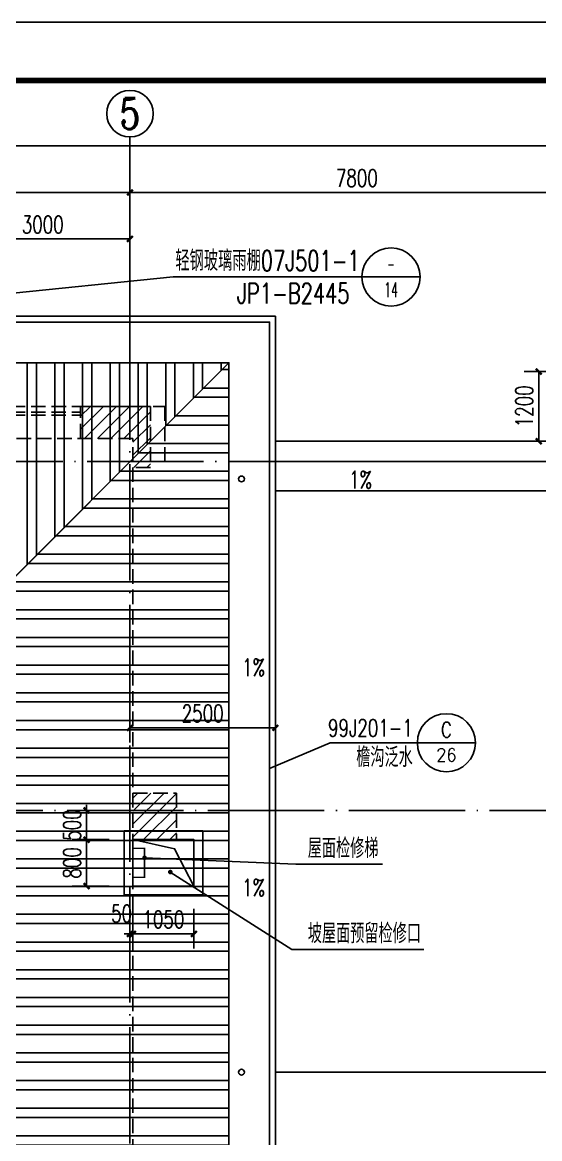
# Model space of a CAD drawing. Extents: x 63793 to 231107, y 20849 to 337643.
# Drawn here: x 178948 to 187842, y 318447 to 337643 of the extents above; entities that cross this region are included whole.
import ezdxf
from ezdxf.enums import TextEntityAlignment as Align

# ---------------------------------------------------------------- set-up
doc = ezdxf.new("R2010")
doc.units = 0
doc.header["$LTSCALE"] = 1000
doc.header["$MEASUREMENT"] = 0
doc.linetypes.add('DASH', pattern=[0.35, 0.25, -0.1])
doc.linetypes.add('DOTE', pattern=[2.42, 2, -0.2, 0.02, -0.2])
for name, color, linetype in [('AXIS', 3, 'Continuous'), ('AXIS_TEXT', 7, 'Continuous'), ('DIM_IDEN', 3, 'Continuous'), ('DIM_LEAD', 3, 'Continuous'), ('DIM_SYMB', 3, 'Continuous'), ('DOTE', 1, 'DOTE'), ('PUB_DIM', 3, 'Continuous'), ('PUB_HATCH', 8, 'Continuous'), ('PUB_TEXT', 7, 'Continuous'), ('PUB_TITLE', 4, 'Continuous'), ('填充', 8, 'Continuous'), ('新块$0$2D_ROOF', 144, 'Continuous')]:
    doc.layers.add(name, color=color, linetype=linetype)
doc.styles.add('_HZTXT', font='txt.shx', dxfattribs={"width": 0.7, "bigfont": 'HZTXT.shx'})
doc.styles.add('_TCH_AXIS', font='COMPLEX', dxfattribs={"bigfont": 'GBCBIG'})
doc.styles.add('_TCH_DIM', font='SIMPLEX', dxfattribs={"bigfont": 'GBCBIG'})
doc.styles.add('_TCH_DIM_T3', font='SIMPLEX', dxfattribs={"width": 0.705882, "bigfont": 'GBCBIG'})
doc.styles.add('COMPLEX', font='COMPLEX')
doc.dimstyles.new('_TCH_ARCH&&100', dxfattribs={"dimtxt": 297.5, "dimasz": 100, "dimexe": 250, "dimexo": 300, "dimgap": 100, "dimtad": 1, "dimdec": 0, "dimzin": 0, "dimdsep": 46, "dimtxsty": '_TCH_DIM_T3', "dimblk": 'ARCHTICK', "dimcen": 0.09, "dimclrt": 7, "dimazin": 2, "dimtfac": 1, "dimtdec": 0, "dimtix": 1, "dimtmove": 2, "dimatfit": 3, "dimfxl": 0, "dimtolj": 1, "dimtzin": 0, "dimarcsym": 0})

# ---------------------------------------------------------------- blocks, each defined once
blk = doc.blocks.new('_ArchTick')
at = {"color": 0, "linetype": 'ByBlock', "const_width": 0.4}
blk.add_lwpolyline([(-0.5, -0.5), (0.5, 0.5)], dxfattribs=at)
blk = doc.blocks.new('*D1607')
at = {"layer": 'Defpoints', "color": 0, "transparency": 16777216}
for p in [(187826, 331639), (188725, 331639), (188725, 330439)]:
    blk.add_point(p, dxfattribs=at)
at = {"layer": 'PUB_DIM', "color": 0, "lineweight": -2, "transparency": 16777216}
for p, q in [((188425, 331639), (187576, 331639)), ((187826, 330439), (187826, 331639)), ((188425, 330439), (187576, 330439))]:
    blk.add_line(p, q, dxfattribs=at)
at = {"layer": 'PUB_DIM', "color": 0, "lineweight": -2, "transparency": 16777216, "xscale": 100, "yscale": 100, "zscale": 100}
for p, rotation in [((187826, 331639), 90), ((187826, 330439), 270)]:
    blk.add_blockref('_ArchTick', p, dxfattribs=dict(at, rotation=rotation))
at = {"layer": 'PUB_DIM', "color": 7, "transparency": 16777216, "insert": (187577, 331039), "char_height": 297.5, "attachment_point": 5, "rotation": 90, "style": '_TCH_DIM_T3'}
blk.add_mtext('\\A1;1200', dxfattribs=at)
blk = doc.blocks.new('*D593')
at = {"layer": 'Defpoints', "color": 0, "transparency": 16777216}
for p in [(180799, 333917), (177799, 333041), (180799, 333041)]:
    blk.add_point(p, dxfattribs=at)
at = {"layer": 'PUB_DIM', "color": 0, "lineweight": -2, "transparency": 16777216}
for p, q in [((177799, 333341), (177799, 334167)), ((180799, 333341), (180799, 334167)), ((177799, 333917), (180799, 333917))]:
    blk.add_line(p, q, dxfattribs=at)
at = {"layer": 'PUB_DIM', "color": 0, "lineweight": -2, "transparency": 16777216, "xscale": 100, "yscale": 100, "zscale": 100, "rotation": 180}
blk.add_blockref('_ArchTick', (177799, 333917), dxfattribs=at)
at = {"layer": 'PUB_DIM', "color": 0, "lineweight": -2, "transparency": 16777216, "xscale": 100, "yscale": 100, "zscale": 100}
blk.add_blockref('_ArchTick', (180799, 333917), dxfattribs=at)
at = {"layer": 'PUB_DIM', "color": 7, "transparency": 16777216, "insert": (179299, 334165), "char_height": 297.5, "attachment_point": 5, "style": '_TCH_DIM_T3'}
blk.add_mtext('\\A1;3000', dxfattribs=at)
blk = doc.blocks.new('*D607')
at = {"layer": 'Defpoints', "color": 0, "transparency": 16777216}
for p in [(180799, 326206), (183299, 326206), (183299, 325510)]:
    blk.add_point(p, dxfattribs=at)
at = {"layer": 'PUB_DIM', "color": 0, "lineweight": -2, "transparency": 16777216}
for p, q in [((180799, 325906), (180799, 325260)), ((183299, 325906), (183299, 325260)), ((180799, 325510), (183299, 325510))]:
    blk.add_line(p, q, dxfattribs=at)
at = {"layer": 'PUB_DIM', "color": 0, "lineweight": -2, "transparency": 16777216, "xscale": 100, "yscale": 100, "zscale": 100, "rotation": 180}
blk.add_blockref('_ArchTick', (180799, 325510), dxfattribs=at)
at = {"layer": 'PUB_DIM', "color": 0, "lineweight": -2, "transparency": 16777216, "xscale": 100, "yscale": 100, "zscale": 100}
blk.add_blockref('_ArchTick', (183299, 325510), dxfattribs=at)
at = {"layer": 'PUB_DIM', "color": 7, "transparency": 16777216, "insert": (182049, 325759), "char_height": 297.5, "attachment_point": 5, "style": '_TCH_DIM_T3'}
blk.add_mtext('\\A1;2500', dxfattribs=at)
blk = doc.blocks.new('*D629')
at = {"layer": 'Defpoints', "color": 0, "transparency": 16777216}
for p in [(180799, 322700), (180849, 322700), (180849, 321967)]:
    blk.add_point(p, dxfattribs=at)
at = {"layer": 'PUB_DIM', "color": 0, "lineweight": -2, "transparency": 16777216}
for p, q in [((180799, 322400), (180799, 321717)), ((180849, 322400), (180849, 321717)), ((180799, 321967), (180699, 321967)), ((180799, 321967), (180849, 321967)), ((180849, 321967), (180949, 321967))]:
    blk.add_line(p, q, dxfattribs=at)
at = {"layer": 'PUB_DIM', "color": 0, "lineweight": -2, "transparency": 16777216, "xscale": 100, "yscale": 100, "zscale": 100}
blk.add_blockref('_ArchTick', (180799, 321967), dxfattribs=at)
at = {"layer": 'PUB_DIM', "color": 0, "lineweight": -2, "transparency": 16777216, "xscale": 100, "yscale": 100, "zscale": 100, "rotation": 180}
blk.add_blockref('_ArchTick', (180849, 321967), dxfattribs=at)
at = {"layer": 'PUB_DIM', "color": 7, "transparency": 16777216, "insert": (180655, 322318), "char_height": 297.5, "attachment_point": 5, "style": '_TCH_DIM_T3'}
blk.add_mtext('\\A1;50', dxfattribs=at)
blk = doc.blocks.new('*D630')
at = {"layer": 'Defpoints', "color": 0, "transparency": 16777216}
for p in [(180849, 322700), (181899, 322700), (181899, 321967)]:
    blk.add_point(p, dxfattribs=at)
at = {"layer": 'PUB_DIM', "color": 0, "lineweight": -2, "transparency": 16777216}
for p, q in [((180849, 322400), (180849, 321717)), ((181899, 322400), (181899, 321717)), ((180849, 321967), (181899, 321967))]:
    blk.add_line(p, q, dxfattribs=at)
at = {"layer": 'PUB_DIM', "color": 0, "lineweight": -2, "transparency": 16777216, "xscale": 100, "yscale": 100, "zscale": 100, "rotation": 180}
blk.add_blockref('_ArchTick', (180849, 321967), dxfattribs=at)
at = {"layer": 'PUB_DIM', "color": 0, "lineweight": -2, "transparency": 16777216, "xscale": 100, "yscale": 100, "zscale": 100}
blk.add_blockref('_ArchTick', (181899, 321967), dxfattribs=at)
at = {"layer": 'PUB_DIM', "color": 7, "transparency": 16777216, "insert": (181374, 322216), "char_height": 297.5, "attachment_point": 5, "style": '_TCH_DIM_T3'}
blk.add_mtext('\\A1;1050', dxfattribs=at)
blk = doc.blocks.new('*D668')
at = {"layer": 'Defpoints', "color": 0, "transparency": 16777216}
for p in [(180053, 323589), (180744, 323589), (180744, 322789)]:
    blk.add_point(p, dxfattribs=at)
at = {"layer": 'PUB_DIM', "color": 0, "lineweight": -2, "transparency": 16777216}
for p, q in [((180444, 323589), (179803, 323589)), ((180053, 322789), (180053, 323589)), ((180444, 322789), (179803, 322789))]:
    blk.add_line(p, q, dxfattribs=at)
at = {"layer": 'PUB_DIM', "color": 0, "lineweight": -2, "transparency": 16777216, "xscale": 100, "yscale": 100, "zscale": 100}
for p, rotation in [((180053, 323589), 90), ((180053, 322789), 270)]:
    blk.add_blockref('_ArchTick', p, dxfattribs=dict(at, rotation=rotation))
at = {"layer": 'PUB_DIM', "color": 7, "transparency": 16777216, "insert": (179804, 323189), "char_height": 297.5, "attachment_point": 5, "rotation": 90, "style": '_TCH_DIM_T3'}
blk.add_mtext('\\A1;800', dxfattribs=at)
blk = doc.blocks.new('*D669')
at = {"layer": 'Defpoints', "color": 0, "transparency": 16777216}
for p in [(180053, 324089), (180744, 324089), (180744, 323589)]:
    blk.add_point(p, dxfattribs=at)
at = {"layer": 'PUB_DIM', "color": 0, "lineweight": -2, "transparency": 16777216}
for p, q in [((180444, 324089), (179803, 324089)), ((180053, 324089), (180053, 324189)), ((180053, 323589), (180053, 324089)), ((180444, 323589), (179803, 323589)), ((180053, 323589), (180053, 323489))]:
    blk.add_line(p, q, dxfattribs=at)
at = {"layer": 'PUB_DIM', "color": 0, "lineweight": -2, "transparency": 16777216, "xscale": 100, "yscale": 100, "zscale": 100}
for p, rotation in [((180053, 324089), 270), ((180053, 323589), 90)]:
    blk.add_blockref('_ArchTick', p, dxfattribs=dict(at, rotation=rotation))
at = {"layer": 'PUB_DIM', "color": 7, "transparency": 16777216, "insert": (179804, 323839), "char_height": 297.5, "attachment_point": 5, "rotation": 90, "style": '_TCH_DIM_T3'}
blk.add_mtext('\\A1;500', dxfattribs=at)
blk = doc.blocks.new('*D769')
at = {"layer": 'AXIS', "color": 0, "lineweight": -2, "transparency": 16777216}
for p, q in [((166399, 332650), (166399, 334967)), ((180799, 332650), (180799, 334967)), ((166399, 334717), (180799, 334717))]:
    blk.add_line(p, q, dxfattribs=at)
at = {"layer": 'Defpoints', "color": 0, "transparency": 16777216}
for p in [(180799, 334717), (166399, 332350), (180799, 332350)]:
    blk.add_point(p, dxfattribs=at)
at = {"layer": 'AXIS', "color": 0, "lineweight": -2, "transparency": 16777216, "xscale": 100, "yscale": 100, "zscale": 100, "rotation": 180}
blk.add_blockref('_ArchTick', (166399, 334717), dxfattribs=at)
at = {"layer": 'AXIS', "color": 0, "lineweight": -2, "transparency": 16777216, "xscale": 100, "yscale": 100, "zscale": 100}
blk.add_blockref('_ArchTick', (180799, 334717), dxfattribs=at)
at = {"layer": 'AXIS', "color": 7, "transparency": 16777216, "insert": (173599, 334965), "char_height": 297.5, "attachment_point": 5, "style": '_TCH_DIM_T3'}
blk.add_mtext('\\A1;14400', dxfattribs=at)
blk = doc.blocks.new('*D770')
at = {"layer": 'AXIS', "color": 0, "lineweight": -2, "transparency": 16777216}
for p, q in [((180799, 332650), (180799, 334967)), ((188599, 332650), (188599, 334967)), ((180799, 334717), (188599, 334717))]:
    blk.add_line(p, q, dxfattribs=at)
at = {"layer": 'Defpoints', "color": 0, "transparency": 16777216}
for p in [(188599, 334717), (180799, 332350), (188599, 332350)]:
    blk.add_point(p, dxfattribs=at)
at = {"layer": 'AXIS', "color": 0, "lineweight": -2, "transparency": 16777216, "xscale": 100, "yscale": 100, "zscale": 100, "rotation": 180}
blk.add_blockref('_ArchTick', (180799, 334717), dxfattribs=at)
at = {"layer": 'AXIS', "color": 0, "lineweight": -2, "transparency": 16777216, "xscale": 100, "yscale": 100, "zscale": 100}
blk.add_blockref('_ArchTick', (188599, 334717), dxfattribs=at)
at = {"layer": 'AXIS', "color": 7, "transparency": 16777216, "insert": (184699, 334965), "char_height": 297.5, "attachment_point": 5, "style": '_TCH_DIM_T3'}
blk.add_mtext('\\A1;7800', dxfattribs=at)
blk = doc.blocks.new('*D796')
at = {"layer": 'AXIS', "color": 0, "lineweight": -2, "transparency": 16777216}
for p, q in [((142649, 333950), (142649, 335767)), ((204549, 333950), (204549, 335767)), ((142649, 335517), (204549, 335517))]:
    blk.add_line(p, q, dxfattribs=at)
at = {"layer": 'Defpoints', "color": 0, "transparency": 16777216}
for p in [(204549, 335517), (142649, 333650), (204549, 333650)]:
    blk.add_point(p, dxfattribs=at)
at = {"layer": 'AXIS', "color": 0, "lineweight": -2, "transparency": 16777216, "xscale": 100, "yscale": 100, "zscale": 100, "rotation": 180}
blk.add_blockref('_ArchTick', (142649, 335517), dxfattribs=at)
at = {"layer": 'AXIS', "color": 0, "lineweight": -2, "transparency": 16777216, "xscale": 100, "yscale": 100, "zscale": 100}
blk.add_blockref('_ArchTick', (204549, 335517), dxfattribs=at)
at = {"layer": 'AXIS', "color": 7, "transparency": 16777216, "insert": (173599, 335765), "char_height": 297.5, "attachment_point": 5, "style": '_TCH_DIM_T3'}
blk.add_mtext('\\A1;61900', dxfattribs=at)
blk = doc.blocks.new('_AXISO')
blk.add_circle((0, 0), 0.5)
at = {"layer": 'AXIS_TEXT', "style": 'COMPLEX', "width": 1.041667}
blk.add_attdef('A', text='', height=0.56, dxfattribs=at).set_placement((-0.25, -0.28), (0.25, -0.28), align=Align.FIT)

msp = doc.modelspace()

# ---------------------------------------------------------------- hatches: boundary and pattern name
at = {"layer": 'PUB_HATCH'}
h = msp.add_hatch(dxfattribs=at)
h.set_pattern_fill('ANSI32', color=256, scale=100, angle=45, style=0)
h.set_pattern_definition([(90, (-53378.04, 243246.4), (-476.25, 3e-14), []), (90, (-53219.3, 243405.17), (-476.25, 3e-14), [])])
h.paths.add_polyline_path([(169474.3, 327014.2), (164699.3, 331789.2), (182499.3, 331789.2), (177724.3, 327014.2)])
h = msp.add_hatch(dxfattribs=at)
h.set_pattern_fill('ANSI32', color=256, scale=100, angle=-45, style=0)
h.set_pattern_definition([(0, (-53378.04, 243246.4), (1e-13, 476.25), []), (0, (-53219.3, 243087.67), (1e-13, 476.25), [])])
h.paths.add_polyline_path([(182499.3, 331789.2), (177724.3, 327014.2), (177724.3, 312164.2), (182499.3, 307389.2)])
at = {"layer": '填充', "linetype": 'DASH'}
h = msp.add_hatch(dxfattribs=at)
h.set_pattern_fill('ANSI31', color=256, scale=100, style=0)
h.set_pattern_definition([(45, (-53378.04, 243246.42), (-112.2532, 112.2532), [])])
h.paths.add_polyline_path([(181149.3, 331039.2), (180799.3, 331039.2), (180799.3, 330439.2), (180849.3, 330439.2), (180849.3, 330348.7), (181149.3, 330668.8)])
h.paths.add_polyline_path([(181149.3, 330668.8), (180849.3, 330348.7), (180849.3, 330089.2), (181149.3, 330089.2)])
h.paths.add_polyline_path([(181149.3, 330089.2), (180849.3, 330089.2), (180849.3, 329989.2), (181149.3, 329989.2)])
h.paths.add_polyline_path([(179949.3, 330489.2), (180799.3, 330489.2), (180799.3, 331039.2), (179949.3, 331039.2)])
h = msp.add_hatch(dxfattribs=at)
h.set_pattern_fill('ANSI31', color=256, scale=100, style=0)
h.set_pattern_definition([(45, (-53378.04, 251046.42), (-112.2532, 112.2532), [])])
h.paths.add_polyline_path([(181599.3, 324089.2), (180849.3, 324089.2), (180849.3, 323589.2), (181599.3, 323589.2)])
h.paths.add_polyline_path([(181599.3, 324389.2), (180849.3, 324389.2), (180849.3, 324089.2), (181599.3, 324089.2)])

# ---------------------------------------------------------------- linework, layer by layer
msp.add_line((204199.3, 319589.2), (183299.3, 319589.2))
at = {"ltscale": 50, "const_width": 25}
msp.add_lwpolyline([(180849.6, 322939.2), (181049.6, 322939.2), (181049.6, 323439.2), (180849.6, 323439.2)], dxfattribs=at)
at = {"layer": 'AXIS'}
msp.add_line((180799.3, 330781.2), (180799.3, 335672.3), dxfattribs=at)
at = {"layer": 'DIM_IDEN'}
for p, q in [((177282.5, 332833.7), (181543.6, 333263.9)), ((181543.6, 333263.9), (184787.4, 333263.9)), ((185787.4, 333263.9), (184787.4, 333263.9))]:
    msp.add_line(p, q, dxfattribs=at)
msp.add_circle((185287.4, 333263.9), 500, dxfattribs=at)
at = {"layer": 'DIM_LEAD'}
for p, q in [((183199.3, 324809.5), (184241, 325254.6)), ((184241, 325254.6), (185739.3, 325254.6)), ((186739.3, 325254.6), (185739.3, 325254.6)), ((181049.6, 323276.3), (183649.2, 323165.4)), ((183649.2, 323165.4), (185140.6, 323165.4)), ((181492.5, 323031.6), (183579.7, 321702)), ((183579.7, 321702), (185853.1, 321702))]:
    msp.add_line(p, q, dxfattribs=at)
at = {"layer": 'DIM_LEAD', "const_width": 40}
for points in [[(181029.6, 323277.1, 1), (181069.5, 323275.4, 1)], [(181475.7, 323042.4, 1), (181509.4, 323020.9, 1)]]:
    msp.add_lwpolyline(points, format="xyb", close=True, dxfattribs=at)
at = {"layer": 'DIM_LEAD'}
for centre, radius in [((186239.3, 325254.6), 500), ((183199.3, 324809.5), 0)]:
    msp.add_circle(centre, radius, dxfattribs=at)
at = {"layer": 'DIM_SYMB'}
for points in [[(177751.5, 332164.7, 0, 0, 0), (178768.8, 332164.7, 80, 0, 0), (179068.8, 332164.7, 0, 0, 0)], [(185011, 329776.1, 0, 0, 0), (186028.3, 329776.1, 80, 0, 0), (186328.3, 329776.1, 0, 0, 0)], [(182894.9, 326803.9, 0, 0, 0), (182894.9, 327821.2, 80, 0, 0), (182894.9, 328121.2, 0, 0, 0)], [(182894.9, 322509.1, 0, 0, 0), (182894.9, 321491.8, 80, 0, 0), (182894.9, 321191.8, 0, 0, 0)]]:
    msp.add_lwpolyline(points, format="xyseb", dxfattribs=at)
at = {"layer": 'DOTE'}
for p, q in [((180799.3, 303846.2), (180799.3, 333311.6)), ((163124.3, 330089.2), (206199.3, 330089.2)), ((140999.3, 324089.2), (206199.3, 324089.2))]:
    msp.add_line(p, q, dxfattribs=at)
at = {"layer": 'PUB_TITLE'}
msp.add_lwpolyline([(129770.5, 295642.6), (218970.5, 295642.6), (218970.5, 337642.6), (129770.5, 337642.6)], close=True, dxfattribs=at)
at = {"layer": 'PUB_TITLE', "const_width": 100}
msp.add_lwpolyline([(132270.5, 296642.6), (217970.5, 296642.6), (217970.5, 336642.6), (132270.5, 336642.6)], close=True, dxfattribs=at)
at = {"layer": '填充', "color": 0}
msp.add_lwpolyline([(180849.6, 323589.2), (181565.7, 323431.2), (181899.3, 322789.2)], dxfattribs=at)
at = {"layer": '新块$0$2D_ROOF', "color": 42}
msp.add_line((177724.3, 327014.2), (182499.3, 331789.2), dxfattribs=at)
at = {"layer": '新块$0$2D_ROOF', "color": 42, "linetype": 'DASH'}
for p, q in [((178048.1, 330939.2), (179949.3, 330939.2)), ((178048.1, 330889.2), (179949.3, 330889.2))]:
    msp.add_line(p, q, dxfattribs=at)
at = {"layer": '新块$0$2D_ROOF', "color": 42}
for points in [[(163899.3, 306589.2), (183299.3, 306589.2), (183299.3, 332589.2), (163899.3, 332589.2)], [(163999.3, 306689.2), (183199.3, 306689.2), (183199.3, 332489.2), (163999.3, 332489.2)], [(164699.3, 307389.2), (182499.3, 307389.2), (182499.3, 331789.2), (164699.3, 331789.2)], [(169474.3, 327014.2), (164699.3, 331789.2), (182499.3, 331789.2), (177724.3, 327014.2)], [(180699.6, 322639.2), (182049.3, 322639.2), (182049.3, 323739.2), (180699.6, 323739.2)], [(180849.6, 322789.2), (181899.3, 322789.2), (181899.3, 323589.2), (180849.6, 323589.2)]]:
    msp.add_lwpolyline(points, close=True, dxfattribs=at)
at = {"layer": '新块$0$2D_ROOF', "color": 42, "linetype": 'DASH'}
msp.add_lwpolyline([(166049.3, 330089.2), (165799.3, 330089.2), (165799.3, 331039.2), (181399.3, 331039.2), (181399.3, 330089.2), (181149.3, 330089.2)], dxfattribs=at)
at = {"layer": '新块$0$2D_ROOF', "color": 4, "linetype": 'DASH'}
for points in [[(179949.3, 330489.2), (179949.3, 331039.2), (181149.3, 331039.2), (181149.3, 329989.2), (180849.3, 329989.2)], [(180849.3, 324389.2), (181599.3, 324389.2), (181599.3, 323589.2), (180849.3, 323589.2)]]:
    msp.add_lwpolyline(points, dxfattribs=at)
msp.add_lwpolyline([(166349.3, 308739.2), (180849.3, 308739.2), (180849.3, 330489.2), (166349.3, 330489.2)], close=True, dxfattribs=at)
at = {"layer": '新块$0$2D_ROOF', "color": 42}
for points in [[(183299.3, 330439.2), (204549.3, 330439.2), (204549.3, 308739.2), (183299.3, 308739.2)], [(183299.3, 330089.2), (204199.3, 330089.2), (204199.3, 309089.2), (183299.3, 309089.2)], [(183299.3, 329589.2), (204199.3, 329589.2)]]:
    msp.add_lwpolyline(points, dxfattribs=at)
at = {"layer": '新块$0$2D_ROOF', "color": 3}
for centre in [(182716.3, 329790.2), (182716.3, 319589.2)]:
    msp.add_circle(centre, 50, dxfattribs=at)

# ---------------------------------------------------------------- block references
at = {"layer": 'AXIS'}
ref = msp.add_blockref('_AXISO', (180799.3, 336072.3), dxfattribs=dict(at, xscale=800, yscale=800, zscale=800))
ref.add_attrib('A', '5', dxfattribs={"layer": 'AXIS_TEXT', "height": 532.5, "style": '_TCH_AXIS'}).set_placement((180621.8, 335806), (180976.8, 335806), align=Align.FIT)

# ---------------------------------------------------------------- texts
at = {"layer": 'PUB_TEXT'}
for s, height, style, width, p in [('轻钢玻璃雨棚', 350, '_HZTXT', 0.7, (181579.1, 333368.9)), ('07J501-1', 350, '_HZTXT', 0.7, (183049.1, 333368.9)), ('JP1-B2445', 350, '_HZTXT', 0.7, (182640.7, 332808.9)), ('1%%%', 297.5, '_TCH_DIM', 0.705882, (184566, 329627.3)), ('1%%%', 297.5, '_TCH_DIM', 0.705882, (182724.9, 326401.4)), ('99J201-1', 297.5, '_TCH_DIM', 0.705882, (184204.3, 325359.6)), ('1%%%', 297.5, '_TCH_DIM', 0.705882, (182724.9, 322614.1))]:
    msp.add_text(s, height=height, dxfattribs=dict(at, style=style, width=width)).set_placement(p)
at = {"layer": 'PUB_TEXT', "style": '_HZTXT', "width": 0.7}
for s, height, p, p2 in [('-', 266.8, (185225.1, 333355.6), (185349.6, 333355.6)), ('14', 251.07, (185170.2, 332918.8), (185404.6, 332918.8))]:
    msp.add_text(s, height=height, dxfattribs=at).set_placement(p, p2, align=Align.FIT)
at = {"layer": 'PUB_TEXT', "style": '_TCH_DIM'}
for s, height, p, p2 in [('C', 259.4, (186146.6, 325347.4), (186331.9, 325347.4)), ('26', 221.93, (186064.9, 324934), (186413.7, 324934))]:
    msp.add_text(s, height=height, dxfattribs=at).set_placement(p, p2, align=Align.FIT)
for s, p in [('檐沟泛水', (184688.5, 324836.9)), ('屋面检修梯', (183855.3, 323270.4)), ('坡屋面预留检修口', (183856.6, 321807))]:
    msp.add_text(s, height=337.59, dxfattribs=at).set_placement(p)

# ---------------------------------------------------------------- dimensions: what is measured, and where the dimension line sits
at = {"layer": 'AXIS'}
for p1, p2, distance, text, picture, middle in [((142649.3, 333650.1), (204549.3, 333650.1), 1866.7, '61900', '*D796', (173599.3, 335765.5)), ((166399.3, 332350.1), (180799.3, 332350.1), 2366.7, '14400', '*D769', (173599.3, 334965.5)), ((180799.3, 332350.1), (188599.3, 332350.1), 2366.7, '7800', '*D770', (184699.3, 334965.5))]:
    dim = msp.add_aligned_dim(p1=p1, p2=p2, distance=distance, text=text, dimstyle='_TCH_ARCH&&100', dxfattribs=at)
    dim.commit()
    dim.dimension.update_dxf_attribs({"geometry": picture, "text_midpoint": middle})
at = {"layer": 'PUB_DIM'}
for p1, p2, distance, text, picture, middle in [((177799.3, 333041.3), (180799.3, 333041.3), 875.4, '3000', '*D593', (179299.3, 334165.5)), ((188724.7, 330439.2), (188724.7, 331639.2), 898.8, '1200', '*D1607', (187577.1, 331039.2)), ((180799.3, 326206.1), (183299.3, 326206.1), -695.6, '2500', '*D607', (182049.3, 325759.2))]:
    dim = msp.add_aligned_dim(p1=p1, p2=p2, distance=distance, text=text, dimstyle='_TCH_ARCH&&100', dxfattribs=at)
    dim.commit()
    dim.dimension.update_dxf_attribs({"geometry": picture, "text_midpoint": middle})
at = {"layer": 'PUB_DIM', "color": 0}
for p1, p2, distance, text, picture, middle in [((180743.9, 323589.2), (180743.9, 324089.2), 690.7, '500', '*D669', (179804.4, 323839.2)), ((180743.9, 322789.2), (180743.9, 323589.2), 690.7, '800', '*D668', (179804.4, 323189.2)), ((180849.3, 322699.5), (181899.3, 322699.5), -732.4, '1050', '*D630', (181374.3, 322215.9))]:
    dim = msp.add_aligned_dim(p1=p1, p2=p2, distance=distance, text=text, dimstyle='_TCH_ARCH&&100', dxfattribs=at)
    dim.commit()
    dim.dimension.update_dxf_attribs({"geometry": picture, "text_midpoint": middle})
dim = msp.add_linear_dim(base=(180849.3, 321967.2), p1=(180799.3, 322699.5), p2=(180849.3, 322699.5), angle=0, text='50', dimstyle='_TCH_ARCH&&100', dxfattribs=at)
dim.commit()
dim.dimension.update_dxf_attribs({"geometry": '*D629', "text_midpoint": (180654.6, 322318), "dimtype": 129})

doc.saveas('drawing.dxf')
